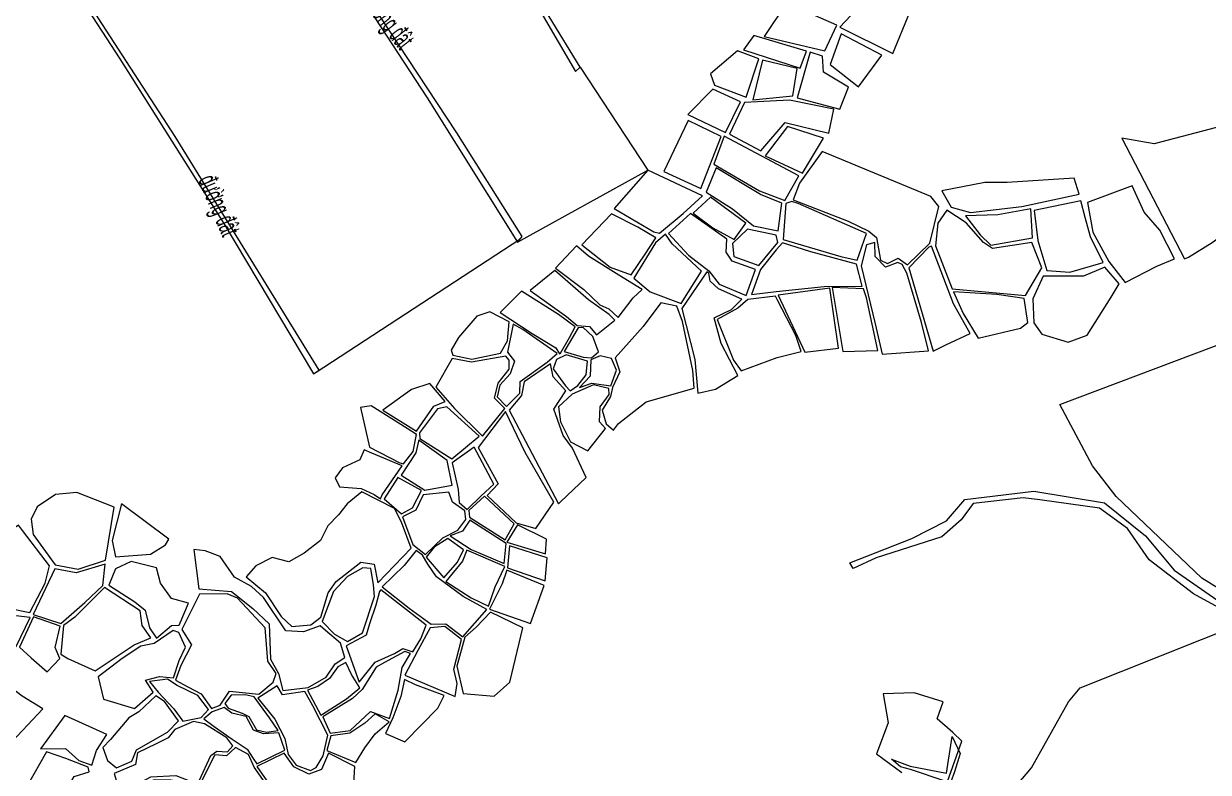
# Model space of a CAD drawing. Header units: metres. Extents: x 0 to 551036, y 0 to 1845929.
# Drawn here: x 547950.6 to 548304.8, y 1841852.5 to 1842076.3 of the extents above; entities that cross this region are included whole.
import ezdxf

# ---------------------------------------------------------------- set-up
doc = ezdxf.new("R2010")
doc.units = ezdxf.units.M
doc.header["$MEASUREMENT"] = 0
for name, color, linetype, lineweight in [('BD HH1 KEM TMB$0$duongdapcao', 7, 'Continuous', 0), ('BD HH1 KEM TMB$0$duongdat', 7, 'Continuous', 0), ('BD HH1 KEM TMB$0$ghichuthuyetminh', 7, 'Continuous', 0), ('BD HH1 KEM TMB$0$ranhgioithucvat', 7, 'Continuous', 0), ('Level 10', 7, 'Continuous', 0)]:
    doc.layers.add(name, color=color, linetype=linetype, lineweight=lineweight)
doc.styles.add('BD HH1 KEM TMB$0$ghichuduongdien', font='', dxfattribs={"height": 6})
doc.styles.get('BD HH1 KEM TMB$0$ghichuduongdien').set_extended_font_data('.VnArial Narrow')

msp = doc.modelspace()

# ---------------------------------------------------------------- linework, layer by layer
at = {"layer": 'BD HH1 KEM TMB$0$duongdapcao', "flags": 128}
for points in [[(548171.99724, 1842072.47823), (548190.12698, 1842068.23034), (548193.68582, 1842075.93569), (548178.7195, 1842082.4527), (548171.99724, 1842072.47823)], [(548203.67934, 1842084.16261), (548197.89173, 1842078.76403), (548194.64443, 1842075.3012), (548210.44954, 1842067.40227), (548215.50621, 1842079.79105), (548203.67934, 1842084.16261)], [(548184.66289, 1842068.09592), (548168.88175, 1842072.82774), (548165.80222, 1842068.53684), (548182.80558, 1842063.06298), (548184.66289, 1842068.09592)], [(548195.02788, 1842073.30092), (548191.70869, 1842064.13301), (548200.25231, 1842057.41167), (548207.13034, 1842066.91834), (548195.02788, 1842073.30092)], [(548170.41553, 1842065.79991), (548164.0168, 1842068.23034), (548155.95249, 1842061.3692), (548157.15075, 1842057.93325), (548166.59307, 1842054.31448), (548170.41553, 1842065.79991)], [(548189.47991, 1842066.66562), (548185.77728, 1842067.85395), (548181.84697, 1842054.20156), (548194.58452, 1842050.80863), (548197.23268, 1842057.32564), (548189.6956, 1842061.86389), (548189.47991, 1842066.66562)], [(548181.85895, 1842062.89091), (548171.45802, 1842065.46115), (548168.59417, 1842053.59395), (548180.52888, 1842054.73927), (548181.85895, 1842062.89091)], [(548164.87955, 1842052.96483), (548156.6355, 1842056.77718), (548149.14635, 1842049.20088), (548160.39804, 1842043.81305), (548164.87955, 1842052.96483)], [(548192.84704, 1842050.73872), (548179.60622, 1842053.50254), (548166.1617, 1842052.77663), (548161.60829, 1842043.33449), (548170.96673, 1842038.31768), (548178.25218, 1842046.7812), (548191.31326, 1842043.59259), (548192.84704, 1842050.73872)], [(548149.32608, 1842047.34041), (548141.98073, 1842032.1448), (548153.0407, 1842027.08498), (548159.10392, 1842042.62472), (548149.32608, 1842047.34041)], [(548298.82151, 1842006.51767), (548305.9392, 1842010.8731), (548320.4382, 1842021.46594), (548316.42401, 1842033.34389), (548309.13857, 1842045.75418), (548288.56437, 1842040.43625), (548278.96628, 1842042.07626), (548297.69514, 1842006.00685), (548298.82151, 1842006.51767)], [(548182.32628, 1842030.78978), (548160.00262, 1842042.72688), (548156.92308, 1842034.36016), (548170.58329, 1842026.33757), (548178.20425, 1842023.41781), (548182.32628, 1842030.78978)], [(548178.94717, 1842045.55523), (548172.30879, 1842036.85512), (548183.42868, 1842031.63936), (548189.7675, 1842042.0655), (548178.94717, 1842045.55523)], [(548180.62474, 1842023.66516), (548197.11286, 1842017.24493), (548203.30788, 1842014.30905), (548205.54864, 1842012.41094), (548206.79483, 1842005.61432), (548208.86783, 1842004.6357), (548212.01926, 1842006.21118), (548214.84716, 1842004.20015), (548221.53348, 1842010.72254), (548224.20561, 1842021.7079), (548221.80908, 1842024.64379), (548189.33612, 1842038.07034), (548182.5899, 1842028.66584), (548180.62474, 1842023.66516)], [(548137.24758, 1842032.49969), (548127.18216, 1842021.09492), (548138.99705, 1842014.1101), (548140.71057, 1842013.70682), (548147.80429, 1842019.53557), (548153.57992, 1842024.86425), (548137.24758, 1842032.49969)], [(548177.2696, 1842022.64352), (548170.88286, 1842025.21376), (548157.666, 1842033.24173), (548154.70629, 1842025.99343), (548162.54294, 1842020.97125), (548168.77391, 1842015.90604), (548176.14324, 1842014.38971), (548177.2696, 1842022.64352)], [(548264.63504, 1842030.1284), (548244.64799, 1842028.8379), (548237.9497, 1842028.79489), (548225.11629, 1842026.38596), (548227.90824, 1842021.43367), (548233.65991, 1842019.84744), (548248.98571, 1842021.638), (548266.21675, 1842025.38582), (548264.63504, 1842030.1284)], [(548155.95249, 1842024.49861), (548150.77598, 1842019.66999), (548156.67144, 1842015.30381), (548163.03423, 1842011.78183), (548166.55712, 1842016.65883), (548155.95249, 1842024.49861)], [(548279.90092, 1841998.91449), (548289.37919, 1842003.813), (548294.65155, 1842006.04987), (548290.31384, 1842014.63168), (548285.59268, 1842019.96573), (548281.99788, 1842027.80551), (548268.61327, 1842022.90699), (548270.29084, 1842014.03482), (548275.04795, 1842005.26481), (548279.90092, 1841998.91449)], [(548180.30121, 1842023.17047), (548178.50382, 1842022.57361), (548177.689, 1842011.75494), (548194.93202, 1842006.75426), (548199.78499, 1842005.60895), (548202.55298, 1842013.60466), (548182.20645, 1842022.57361), (548180.30121, 1842023.17047)], [(548251.76568, 1842020.982), (548241.80811, 1842019.15917), (548232.22199, 1842018.90107), (548236.60764, 1842013.22288), (548239.72313, 1842010.13644), (548252.24499, 1842012.29265), (548251.76568, 1842020.982)], [(548266.67209, 1842023.3748), (548252.72429, 1842020.50344), (548253.80273, 1842011.51297), (548256.51081, 1842002.48487), (548263.42479, 1842001.9848), (548273.33443, 1842004.89917), (548269.54792, 1842012.55613), (548267.91828, 1842018.34186), (548266.67209, 1842023.3748)], [(548117.48821, 1842010.19559), (548125.93597, 1842003.57104), (548132.21487, 1842001.18899), (548136.42078, 1842007.4264), (548139.66808, 1842012.31416), (548134.25192, 1842015.47588), (548126.31941, 1842019.49793), (548117.48821, 1842010.19559)], [(548150.02108, 1842019.53557), (548143.43063, 1842013.58315), (548149.36203, 1842007.15217), (548155.44921, 1842002.4311), (548158.51677, 1841998.40905), (548166.66497, 1841995.043), (548169.42097, 1842002.829), (548162.46395, 1842005.29158), (548160.62572, 1842007.95873), (548160.82942, 1842011.92701), (548150.02108, 1842019.53557)], [(548228.21979, 1841997.07553), (548250.10009, 1841995.05913), (548255.03694, 1842003.33982), (548252.01732, 1842010.85697), (548240.28631, 1842009.10404), (548237.6022, 1842010.89461), (548232.38975, 1842016.80939), (548226.56619, 1842020.51957), (548223.96595, 1842016.70185), (548223.27096, 1842009.92674), (548228.21979, 1841997.07553)], [(548167.06039, 1842014.88978), (548162.54294, 1842010.57199), (548162.89043, 1842006.74889), (548170.37958, 1842003.98507), (548176.05936, 1842010.8731), (548175.616, 1842013.13147), (548167.06039, 1842014.88978)], [(548142.47201, 1842013.43259), (548139.53627, 1842010.83546), (548132.99375, 1842000.27489), (548137.93059, 1841996.16143), (548147.24111, 1841992.61256), (548153.30432, 1842002.35044), (548144.50906, 1842010.53435), (548142.47201, 1842013.43259)], [(548177.53322, 1842010.81933), (548175.56807, 1842008.75453), (548170.94277, 1842002.829), (548168.22271, 1841995.37638), (548175.56807, 1841996.24746), (548189.93525, 1841997.76917), (548201.30678, 1841997.88209), (548199.61723, 1842004.45825), (548185.95702, 1842008.09853), (548177.53322, 1842010.81933)], [(548211.97133, 1842004.88842), (548208.28068, 1842003.52802), (548205.17717, 1842006.68436), (548205.06933, 1842010.9215), (548202.56496, 1842010.16333), (548200.98325, 1842003.90979), (548205.2251, 1841986.56335), (548207.2981, 1841977.54062), (548221.174, 1841978.51925), (548218.99316, 1841986.9989), (548214.64346, 1842001.73208), (548213.27744, 1842004.29156), (548211.97133, 1842004.88842)], [(548109.57967, 1842003.24841), (548118.11131, 1841996.87658), (548122.90436, 1841992.20928), (548125.52856, 1841991.04783), (548128.32052, 1841988.4991), (548132.83797, 1841994.33322), (548135.582, 1841996.83894), (548128.51224, 1842001.08683), (548119.46534, 1842006.8403), (548115.91848, 1842009.8891), (548109.57967, 1842003.24841)], [(548221.26986, 1842009.48582), (548215.27854, 1842003.32907), (548222.48011, 1841978.35794), (548226.2786, 1841980.25067), (548233.57603, 1841983.67049), (548228.55531, 1841992.60718), (548221.97684, 1842009.78156), (548221.26986, 1842009.48582)], [(548273.83771, 1842003.57104), (548267.43898, 1842000.81797), (548255.36047, 1842000.81797), (548252.36481, 1841994.0106), (548252.6524, 1841986.82683), (548255.02496, 1841983.47154), (548262.87359, 1841981.08949), (548268.51741, 1841983.23494), (548275.707, 1841994.52142), (548278.07956, 1841998.53272), (548273.83771, 1842003.57104)], [(548102.00664, 1841996.57009), (548112.91084, 1841988.78946), (548116.1102, 1841986.12243), (548119.80086, 1841985.7783), (548121.9098, 1841983.33173), (548127.31397, 1841987.63877), (548125.62442, 1841989.36481), (548119.48931, 1841993.73637), (548109.38794, 1842002.56552), (548102.00664, 1841996.57009)], [(548154.86206, 1842002.08159), (548147.37291, 1841991.12849), (548151.30322, 1841975.92212), (548152.2139, 1841965.87775), (548157.4623, 1841967.04458), (548164.12465, 1841971.11502), (548159.1878, 1841980.68083), (548157.01894, 1841988.35392), (548162.25535, 1841990.90803), (548165.33489, 1841993.97834), (548158.361, 1841997.01101), (548155.89257, 1841999.35003), (548155.41327, 1842001.7267), (548154.86206, 1842002.08159)], [(548111.08948, 1841977.75571), (548113.78557, 1841982.47678), (548115.47512, 1841985.64925), (548110.50233, 1841989.37019), (548099.4783, 1841996.36038), (548093.0556, 1841989.91865), (548102.67766, 1841983.64898), (548109.67553, 1841979.41185), (548110.77793, 1841977.58364), (548111.08948, 1841977.75571)], [(548191.67274, 1841997.26911), (548176.19117, 1841995.1828), (548184.14764, 1841978.0622), (548194.24901, 1841979.27204), (548191.67274, 1841997.26911)], [(548201.72617, 1841997.07553), (548192.35575, 1841997.41429), (548195.50718, 1841978.25577), (548205.94406, 1841978.59453), (548202.55298, 1841994.36011), (548201.72617, 1841997.07553)], [(548249.76458, 1841994.1504), (548241.54449, 1841995.31185), (548228.65117, 1841996.13992), (548231.46709, 1841989.64442), (548235.97256, 1841982.28858), (548248.63821, 1841985.27286), (548250.83104, 1841986.99352), (548249.76458, 1841994.1504)], [(548128.45232, 1841956.74748), (548136.76828, 1841963.23761), (548151.07555, 1841967.36182), (548150.63219, 1841972.6206), (548147.5886, 1841987.23549), (548145.91103, 1841991.85439), (548141.09401, 1841992.88679), (548135.7857, 1841985.76217), (548127.42182, 1841976.42219), (548128.84775, 1841972.22808), (548126.63096, 1841967.5554), (548126.09174, 1841964.80771), (548123.58737, 1841960.72652), (548124.76167, 1841956.64532), (548126.93053, 1841954.73108), (548128.45232, 1841956.74748)], [(548175.35238, 1841994.84405), (548167.10832, 1841993.8708), (548164.10068, 1841991.25216), (548157.92962, 1841987.85923), (548162.87845, 1841975.72855), (548165.16714, 1841972.52919), (548175.8916, 1841976.55662), (548183.03325, 1841978.30417), (548181.47551, 1841983.0575), (548176.03539, 1841993.62883), (548175.35238, 1841994.84405)], [(548078.92807, 1841977.20725), (548084.63181, 1841976.02967), (548093.1994, 1841977.84712), (548095.30834, 1841981.4874), (548095.7517, 1841987.18709), (548089.9521, 1841990.13373), (548086.10567, 1841988.90776), (548080.60564, 1841982.46602), (548078.48471, 1841978.73433), (548078.92807, 1841977.20725)], [(548096.98591, 1841986.44506), (548095.26041, 1841978.08909), (548097.41728, 1841975.38442), (548096.09919, 1841971.65273), (548092.94776, 1841968.2598), (548092.20484, 1841964.72168), (548094.96084, 1841961.87183), (548098.95106, 1841965.85087), (548099.04692, 1841969.29219), (548107.15917, 1841975.14245), (548110.1069, 1841977.74495), (548099.83778, 1841984.87495), (548096.98591, 1841986.44506)], [(548116.36184, 1841985.33738), (548112.19188, 1841978.30955), (548117.88364, 1841976.65341), (548120.39999, 1841976.44908), (548122.49695, 1841978.23964), (548120.74749, 1841982.82091), (548117.88364, 1841985.47718), (548116.36184, 1841985.33738)], [(548094.76912, 1841976.86311), (548084.48802, 1841975.14245), (548078.78428, 1841976.22324), (548073.8714, 1841967.66832), (548079.41936, 1841961.23196), (548087.83117, 1841952.97278), (548094.46955, 1841961.23196), (548091.37803, 1841964.37755), (548092.5044, 1841968.85127), (548095.79963, 1841972.98087), (548095.7517, 1841975.68016), (548094.76912, 1841976.86311)], [(548112.86291, 1841977.27177), (548109.89121, 1841975.9275), (548108.9326, 1841973.10454), (548112.58731, 1841967.99632), (548113.96531, 1841966.54989), (548116.33787, 1841968.09848), (548118.78233, 1841971.34086), (548119.23767, 1841975.40593), (548112.86291, 1841977.27177)], [(548120.20827, 1841975.79308), (548119.96861, 1841970.9322), (548116.82916, 1841967.52314), (548120.44792, 1841968.8674), (548126.13967, 1841968.03934), (548127.88914, 1841972.6905), (548126.37933, 1841976.16947), (548122.96427, 1841977.0298), (548120.20827, 1841975.79308)], [(548111.08948, 1841933.37334), (548118.83026, 1841940.57862), (548114.7322, 1841949.35401), (548111.89231, 1841953.14484), (548109.10036, 1841961.07065), (548112.70713, 1841966.56064), (548108.96855, 1841970.71174), (548108.1058, 1841974.58323), (548100.26915, 1841969.27068), (548099.46632, 1841965.13034), (548095.72773, 1841960.80717), (548110.52629, 1841932.79262), (548111.08948, 1841933.37334)], [(548068.08378, 1841954.49986), (548073.28425, 1841961.93636), (548076.67533, 1841963.36666), (548072.02607, 1841968.70609), (548066.57397, 1841966.95854), (548058.01836, 1841960.78566), (548068.08378, 1841954.49986)], [(548125.60046, 1841967.25966), (548120.97516, 1841968.34045), (548114.58841, 1841965.539), (548110.50233, 1841961.80193), (548111.13741, 1841957.23142), (548114.14505, 1841951.33277), (548119.26164, 1841948.62272), (548124.61788, 1841955.26341), (548122.8085, 1841957.27443), (548122.95229, 1841961.74816), (548125.66037, 1841965.43683), (548125.60046, 1841967.25966)], [(548064.22537, 1841944.71359), (548067.12517, 1841948.41839), (548068.03585, 1841953.46747), (548065.27984, 1841955.32256), (548054.55538, 1841962.07616), (548051.32007, 1841961.60298), (548054.04012, 1841949.69276), (548063.13495, 1841945.00395), (548064.22537, 1841944.71359)], [(548077.09473, 1841961.7858), (548074.33872, 1841961.15668), (548068.92256, 1841953.9998), (548069.05437, 1841952.32753), (548078.66445, 1841946.25143), (548086.76472, 1841952.98891), (548077.09473, 1841961.7858)], [(548089.22116, 1841935.26607), (548097.86064, 1841927.0284), (548103.72015, 1841925.36688), (548109.12432, 1841933.28731), (548100.56872, 1841948.14416), (548094.66128, 1841960.36087), (548086.46515, 1841949.60135), (548092.44449, 1841938.73966), (548089.22116, 1841935.26607)], [(548068.64696, 1841951.50483), (548067.91602, 1841947.96134), (548063.51839, 1841941.33141), (548070.52824, 1841936.85769), (548078.7004, 1841938.31487), (548077.21455, 1841945.75137), (548068.74283, 1841951.75756), (548068.64696, 1841951.50483)], [(548057.8506, 1841935.44889), (548063.81796, 1841944.06834), (548054.72314, 1841947.91295), (548052.43445, 1841948.89695), (548051.10438, 1841945.91806), (548045.92788, 1841943.48762), (548043.78298, 1841940.56787), (548045.00521, 1841937.87933), (548051.5717, 1841937.33087), (548055.39416, 1841935.56181), (548057.31139, 1841934.21217), (548057.8506, 1841935.44889)], [(548085.31482, 1841949.67663), (548078.78428, 1841944.99858), (548080.48581, 1841937.02975), (548080.80934, 1841933.15826), (548083.24182, 1841931.08809), (548087.42376, 1841935.13702), (548091.21028, 1841938.60524), (548085.31482, 1841949.67663)], [(548063.62624, 1841929.72769), (548066.90948, 1841931.5075), (548069.5217, 1841936.74477), (548062.46392, 1841940.61626), (548058.43775, 1841934.26594), (548063.62624, 1841929.72769)], [(547977.69872, 1841931.73871), (547966.49495, 1841936.12103), (547960.20406, 1841935.49191), (547954.70403, 1841931.84625), (547952.85871, 1841928.14683), (547953.43387, 1841923.60858), (547960.04829, 1841914.46755), (547966.97426, 1841913.25233), (547975.11047, 1841915.89785), (547977.69872, 1841931.73871)], [(548034.53239, 1841917.98954), (548029.87114, 1841915.42467), (548024.97024, 1841916.6614), (548020.08132, 1841914.19332), (548017.13359, 1841910.91331), (548022.93319, 1841906.11696), (548027.63038, 1841899.03535), (548030.81777, 1841896.08872), (548036.47357, 1841896.51888), (548039.50518, 1841898.84178), (548041.698, 1841906.15997), (548044.07057, 1841909.5314), (548051.43989, 1841915.27949), (548055.38218, 1841914.72028), (548056.52053, 1841909.16576), (548066.50207, 1841919.522), (548063.60227, 1841927.308), (548061.46936, 1841931.34619), (548051.72748, 1841936.37913), (548047.30588, 1841932.77111), (548044.7416, 1841929.44808), (548041.55421, 1841926.21646), (548039.34941, 1841921.78037), (548034.53239, 1841917.98954)], [(548066.95741, 1841920.55978), (548070.77987, 1841917.60776), (548075.96836, 1841922.56543), (548080.47383, 1841924.86144), (548082.87036, 1841928.01778), (548082.57079, 1841930.64179), (548078.82023, 1841933.20665), (548077.74179, 1841936.22857), (548070.04893, 1841935.4704), (548067.84413, 1841930.90527), (548063.90184, 1841928.86736), (548066.95741, 1841920.55978)], [(547994.01908, 1841922.22129), (547979.8556, 1841932.73347), (547977.09959, 1841921.80188), (547978.10613, 1841916.94101), (547988.56698, 1841917.67767), (547993.06047, 1841920.47912), (547994.01908, 1841922.22129)], [(548088.40634, 1841935.08325), (548083.72113, 1841930.8031), (548083.90087, 1841928.73293), (548094.54145, 1841921.93631), (548097.23755, 1841926.75417), (548088.40634, 1841935.08325)], [(547949.04823, 1841926.37239), (547940.13314, 1841920.18876), (547932.56011, 1841917.20448), (547933.18321, 1841914.17719), (547942.56562, 1841910.81114), (547944.00353, 1841904.29413), (547946.13644, 1841901.50881), (547952.48724, 1841900.28821), (547957.11254, 1841908.99369), (547958.3827, 1841914.20408), (547950.25847, 1841924.73239), (547949.04823, 1841926.37239)], [(548084.03267, 1841927.84571), (548081.81589, 1841924.62484), (548078.11325, 1841923.18917), (548084.39215, 1841919.14023), (548094.31378, 1841914.91923), (548094.84102, 1841920.8824), (548084.03267, 1841927.84571)], [(548098.24409, 1841926.49607), (548095.0567, 1841921.31794), (548106.64392, 1841917.79058), (548106.90754, 1841922.23205), (548098.24409, 1841926.49607)], [(548077.4542, 1841922.39874), (548073.36812, 1841919.79086), (548070.9716, 1841916.83347), (548076.27991, 1841910.60681), (548080.33004, 1841915.30638), (548082.11545, 1841919.0058), (548077.4542, 1841922.39874)], [(548039.28949, 1841896.26078), (548034.3167, 1841894.45946), (548029.02037, 1841894.72832), (548022.31009, 1841904.77807), (548018.7872, 1841908.03657), (548013.64664, 1841910.79501), (548009.38082, 1841917.00015), (548004.85138, 1841918.73157), (548001.48426, 1841919.11872), (548003.03002, 1841907.3268), (548012.80786, 1841906.55788), (548019.11073, 1841901.40664), (548024.02361, 1841896.86301), (548024.45498, 1841886.32395), (548026.8635, 1841881.99003), (548028.12167, 1841876.88719), (548035.73065, 1841877.84968), (548041.02698, 1841880.88235), (548043.72307, 1841884.92591), (548046.65882, 1841886.80251), (548045.31676, 1841891.08804), (548040.88319, 1841894.88963), (548039.28949, 1841896.26078)], [(548068.01188, 1841918.77997), (548064.39313, 1841914.29549), (548057.81466, 1841907.90215), (548065.87897, 1841901.58946), (548072.40951, 1841896.71783), (548076.89102, 1841896.8899), (548081.89976, 1841893.01841), (548089.08935, 1841901.19694), (548082.03157, 1841905.06843), (548074.01519, 1841910.90255), (548071.4509, 1841914.73103), (548069.88118, 1841917.43032), (548068.01188, 1841918.77997)], [(548083.12199, 1841918.87675), (548081.85183, 1841915.61287), (548076.80714, 1841909.52065), (548084.38017, 1841904.60062), (548089.6046, 1841902.12179), (548091.61769, 1841907.90752), (548094.48154, 1841914.00512), (548083.12199, 1841918.87675)], [(548095.89549, 1841920.2264), (548095.23644, 1841913.65561), (548106.56004, 1841909.74111), (548107.12322, 1841916.56999), (548095.89549, 1841920.2264)], [(547974.97866, 1841914.69877), (547966.31521, 1841912.11239), (547959.92846, 1841913.27384), (547953.52973, 1841899.70211), (547961.77379, 1841897.0082), (547968.96337, 1841903.29399), (547974.29565, 1841908.3108), (547974.97866, 1841914.69877)], [(547990.31644, 1841913.60722), (547982.75539, 1841915.47844), (547978.10613, 1841913.27922), (547976.11701, 1841908.38071), (547983.91771, 1841903.48219), (547986.94932, 1841900.99261), (547988.2075, 1841895.68006), (547990.31644, 1841892.60975), (547994.84588, 1841896.34144), (547997.13456, 1841896.46511), (547999.95048, 1841903.02514), (547994.88183, 1841904.43393), (547991.56264, 1841909.00982), (547990.31644, 1841913.60722)], [(548055.22641, 1841908.50438), (548054.43555, 1841913.38138), (548052.05101, 1841913.57496), (548047.47364, 1841911.03698), (548043.27971, 1841906.54175), (548039.82871, 1841897.57817), (548043.54333, 1841893.79808), (548047.40174, 1841891.59348), (548051.94316, 1841894.20674), (548055.53795, 1841905.05767), (548055.22641, 1841908.50438)], [(548095.11662, 1841912.91358), (548093.6787, 1841908.82163), (548089.89219, 1841901.25071), (548102.17439, 1841896.93829), (548106.22453, 1841908.34307), (548095.11662, 1841912.91358)], [(547974.82289, 1841907.73008), (547965.94375, 1841898.85791), (547962.56464, 1841896.3737), (547961.77379, 1841887.81878), (547963.88273, 1841886.47451), (547972.01895, 1841882.77508), (547983.64211, 1841890.53958), (547988.61491, 1841892.65277), (547986.01467, 1841896.40059), (547985.43951, 1841900.75064), (547974.82289, 1841907.73008)], [(548011.44184, 1841905.82122), (548003.20976, 1841905.70292), (547997.94938, 1841895.1316), (548000.86116, 1841890.57722), (547997.64982, 1841884.43122), (547996.02018, 1841880.04891), (547999.75876, 1841878.00562), (548003.72502, 1841875.95695), (548006.76861, 1841871.52087), (548009.40479, 1841872.5694), (548012.14881, 1841876.7205), (548020.92011, 1841875.78489), (548025.18593, 1841879.46281), (548026.12057, 1841881.9739), (548023.60422, 1841885.71634), (548022.7894, 1841895.64242), (548014.60525, 1841904.52534), (548011.44184, 1841905.82122)], [(548056.99984, 1841906.56325), (548055.87347, 1841902.42829), (548054.06409, 1841896.85226), (548052.99763, 1841893.47008), (548047.05425, 1841890.28685), (548050.91266, 1841879.4413), (548055.66976, 1841885.35608), (548061.48134, 1841887.99084), (548064.00968, 1841889.52869), (548066.99336, 1841888.50167), (548069.35394, 1841892.40004), (548070.95961, 1841896.47049), (548057.44319, 1841907.04181), (548056.99984, 1841906.56325)], [(547952.57112, 1841898.79876), (547944.93818, 1841899.61608), (547929.89997, 1841901.48192), (547928.33024, 1841893.03454), (547933.53071, 1841890.01262), (547940.38478, 1841889.26521), (547948.36522, 1841890.04489), (547952.57112, 1841898.79876)], [(547953.56568, 1841898.96007), (547949.43167, 1841889.92659), (547952.84672, 1841886.72723), (547957.69969, 1841882.46859), (547961.49819, 1841886.47451), (547960.09622, 1841889.79754), (547961.58207, 1841896.14786), (547953.56568, 1841898.96007)], [(548090.21572, 1841900.30972), (548085.9499, 1841895.81986), (548082.52286, 1841892.88398), (548080.13832, 1841884.24302), (548082.01959, 1841876.04836), (548091.3301, 1841875.27406), (548095.99135, 1841879.42517), (548099.86174, 1841895.71232), (548090.21572, 1841900.30972)], [(547995.36113, 1841894.8735), (547989.69334, 1841890.95899), (547985.65519, 1841890.14167), (547980.04732, 1841886.5229), (547972.91765, 1841881.03291), (547974.48737, 1841874.37072), (547983.7859, 1841871.51011), (547989.39378, 1841876.414), (547987.05716, 1841879.979), (547991.21514, 1841881.14583), (547995.42105, 1841880.73717), (547997.17051, 1841885.9368), (547998.97989, 1841889.91046), (547997.00275, 1841894.29277), (547995.36113, 1841894.8735)], [(548072.13391, 1841895.68544), (548068.47921, 1841888.86731), (548064.6208, 1841881.50072), (548079.61108, 1841875.12351), (548080.24616, 1841879.03264), (548079.26358, 1841883.28053), (548081.48037, 1841892.22798), (548076.54352, 1841896.02957), (548072.13391, 1841895.68544)], [(547945.72903, 1841860.04619), (547956.35764, 1841871.40257), (547950.22252, 1841875.20416), (547942.05036, 1841881.42006), (547938.16799, 1841885.96906), (547937.38912, 1841888.5178), (547932.1527, 1841889.72764), (547928.2224, 1841892.44844), (547926.1494, 1841884.63017), (547928.56989, 1841879.45205), (547933.59062, 1841874.16639), (547935.48388, 1841870.1067), (547939.19849, 1841868.85384), (547941.45123, 1841863.24017), (547945.72903, 1841860.04619)], [(548042.26119, 1841864.18116), (548048.25251, 1841864.98235), (548054.35167, 1841870.63903), (548060.01946, 1841868.54197), (548062.63168, 1841876.98397), (548063.77003, 1841883.83437), (548066.25044, 1841887.97471), (548064.6208, 1841888.63609), (548058.49767, 1841885.32382), (548056.01726, 1841883.88814), (548051.8473, 1841877.26896), (548048.9475, 1841874.55891), (548040.1163, 1841869.04204), (548042.26119, 1841864.18116)], [(548039.99647, 1841869.88086), (548047.13812, 1841874.45675), (548051.16429, 1841877.76365), (548048.68388, 1841881.72118), (548046.98235, 1841885.27542), (548044.51393, 1841883.97955), (548042.09343, 1841880.48445), (548038.57054, 1841878.10241), (548035.44307, 1841876.98935), (548039.46923, 1841869.60125), (548039.99647, 1841869.88086)], [(547998.17705, 1841867.75692), (548003.67709, 1841868.82158), (548005.92982, 1841871.19824), (548002.73046, 1841875.45689), (547996.54741, 1841878.40352), (547993.63563, 1841880.32851), (547988.21948, 1841879.59185), (547990.84368, 1841876.47853), (547995.48096, 1841871.44559), (547998.17705, 1841867.75692)], [(548064.52494, 1841880.25861), (548063.43452, 1841875.11813), (548061.01402, 1841868.78931), (548058.78525, 1841864.09513), (548064.57287, 1841861.57328), (548074.41061, 1841871.65529), (548076.33982, 1841875.41387), (548067.73628, 1841878.57559), (548064.52494, 1841880.25861)], [(548020.20115, 1841865.20818), (548023.22077, 1841864.43926), (548026.7197, 1841864.98772), (548024.09551, 1841868.75167), (548019.53012, 1841875.01597), (548016.88196, 1841875.66121), (548012.712, 1841875.48915), (548010.74684, 1841873.01569), (548011.78933, 1841871.67143), (548015.95929, 1841870.1766), (548017.98436, 1841869.12807), (548020.20115, 1841865.20818)], [(548026.40815, 1841878.339), (548020.62054, 1841874.62882), (548025.77307, 1841868.32689), (548028.68486, 1841862.62181), (548029.75131, 1841857.82546), (548032.06396, 1841854.63148), (548036.37771, 1841853.03987), (548038.12718, 1841853.91633), (548040.12828, 1841857.38454), (548041.60214, 1841863.60582), (548037.13262, 1841872.3113), (548034.70014, 1841876.61833), (548027.98986, 1841875.62357), (548026.40815, 1841878.339)], [(547990.17265, 1841875.31708), (547985.05606, 1841870.59063), (547982.07238, 1841868.70866), (547976.6083, 1841862.32069), (547974.28367, 1841859.91714), (547975.73357, 1841856.02414), (547978.39371, 1841853.79266), (547982.99505, 1841855.76067), (547984.39702, 1841859.21812), (547993.68356, 1841864.50916), (547996.91888, 1841867.88059), (547992.71297, 1841873.65557), (547990.17265, 1841875.31708)], [(547962.90016, 1841869.41305), (547955.67463, 1841859.44934), (547963.17576, 1841859.58376), (547967.09408, 1841855.97575), (547971.01241, 1841854.56696), (547972.42636, 1841859.00304), (547975.51788, 1841863.77788), (547962.90016, 1841869.41305)], [(548020.30899, 1841854.99174), (548028.70882, 1841859.13209), (548026.87548, 1841864.22956), (548022.28613, 1841863.93919), (548019.30245, 1841865.09526), (548017.16954, 1841869.17646), (548012.9157, 1841870.1766), (548010.61503, 1841871.82198), (548007.00826, 1841870.5745), (548004.4919, 1841868.4398), (548007.63136, 1841866.2137), (548012.97561, 1841862.36371), (548017.42117, 1841859.39557), (548019.24254, 1841856.57798), (548020.30899, 1841854.99174)], [(548049.97801, 1841855.40578), (548052.57824, 1841859.7397), (548055.75364, 1841863.93919), (548059.86369, 1841867.51495), (548055.70571, 1841869.92925), (548052.62617, 1841867.20308), (548048.1926, 1841864.12201), (548042.46489, 1841863.40686), (548041.31456, 1841858.98691), (548049.97801, 1841855.40578)], [(548001.44831, 1841867.70852), (547995.78052, 1841865.28346), (547993.79141, 1841862.7885), (547990.28049, 1841860.99256), (547984.64865, 1841858.33628), (547984.02555, 1841854.82505), (547977.66277, 1841852.13114), (547978.32182, 1841850.09861), (547981.56911, 1841847.32941), (547988.63887, 1841851.11487), (547996.09207, 1841851.46438), (548001.54418, 1841849.43723), (548003.12588, 1841849.93192), (548006.57688, 1841857.48671), (548008.33833, 1841858.74494), (548011.59761, 1841858.63202), (548013.17932, 1841860.35806), (548011.36994, 1841862.74011), (548004.74354, 1841866.96111), (548001.44831, 1841867.70852)], [(548024.68265, 1841847.92089), (548029.28399, 1841841.66198), (548034.81997, 1841839.84453), (548044.37013, 1841842.06526), (548047.68933, 1841843.88271), (548049.30698, 1841849.13611), (548049.66646, 1841854.19056), (548041.78188, 1841858.14809), (548039.72087, 1841853.34098), (548035.87444, 1841851.8838), (548031.39293, 1841854.14754), (548028.48115, 1841858.14809), (548020.34494, 1841854.23358), (548024.68265, 1841847.92089)]]:
    msp.add_lwpolyline(points, close=True, dxfattribs=at)
for points in [[(548224.08294, 1841842.17193), (548231.09368, 1841861.7888), (548228.36406, 1841864.3758), (548223.68156, 1841868.44455), (548225.51377, 1841873.53062), (548216.86179, 1841876.27691), (548207.59908, 1841875.97177), (548209.02452, 1841867.22398), (548205.56349, 1841857.96753), (548213.19738, 1841852.37281)], [(547951.28404, 1841845.01105), (547963.69101, 1841847.6144), (547965.72806, 1841851.22779), (547970.20957, 1841852.62045), (547969.95793, 1841853.98085), (547963.22369, 1841856.62637), (547957.46004, 1841858.63202), (547951.60053, 1841848.25965), (547950.67786, 1841845.81577)], [(548005.77405, 1841837.93029), (548009.8122, 1841838.88203), (548013.92224, 1841842.59759), (548017.56497, 1841842.95248), (548022.87328, 1841849.36195), (548019.55408, 1841853.95397), (548017.85255, 1841857.83084), (548014.00612, 1841859.88488), (548011.27408, 1841857.35228), (548007.75118, 1841857.66953), (548003.23373, 1841848.65217), (547994.59424, 1841850.0771), (547989.60946, 1841850.19539), (547986.24234, 1841848.77047), (547986.7576, 1841846.91), (547986.67372, 1841843.74291), (547989.05826, 1841840.73712), (547999.35135, 1841841.45227), (548005.77405, 1841837.93029)]]:
    msp.add_lwpolyline(points, dxfattribs=at)
at = {"layer": 'BD HH1 KEM TMB$0$duongdat', "flags": 128}
for points in [[(548039.7246, 1842186.14312), (548047.82113, 1842171.85193), (548070.21669, 1842136.89019), (548100.0295, 1842088.73312), (548115.58297, 1842062.05746), (548117.04485, 1842063.28881), (548107.72236, 1842078.52744), (548084.60784, 1842117.21548), (548057.10768, 1842161.34512), (548041.63809, 1842187.25186)], [(547999.60891, 1842165.8755), (548017.02575, 1842138.22909), (548031.11733, 1842115.61849), (548071.29513, 1842054.15317), (548098.28003, 1842011.02904), (548099.682, 1842012.73895), (548080.16228, 1842043.72164), (548048.13268, 1842092.35727), (548020.7883, 1842133.97582), (548006.24137, 1842158.91469), (548001.64173, 1842166.72104)], [(547945.83688, 1842117.5865), (547979.42422, 1842065.80528), (548010.44728, 1842016.56742), (548037.30038, 1841971.62584), (548038.942, 1841972.67437), (547995.93612, 1842042.62063), (547972.90611, 1842078.12572), (547952.16371, 1842111.75238), (547943.71595, 1842127.34589)], [(548311.10995, 1841900.00239), (548300.37215, 1841905.79678), (548287.04844, 1841916.04873), (548280.60551, 1841925.34854), (548272.28552, 1841931.42985), (548254.39357, 1841933.9154), (548249.41916, 1841934.557), (548234.49534, 1841932.87319), (548230.85665, 1841927.97011), (548225.07949, 1841922.91869), (548205.50248, 1841916.58433), (548198.65878, 1841913.39816), (548197.57968, 1841915.10558), (548216.1057, 1841922.38514), (548226.53724, 1841927.68755), (548232.02309, 1841934.06836), (548252.61699, 1841936.58496), (548273.74028, 1841933.00921), (548286.03992, 1841923.21588), (548294.52859, 1841912.86846), (548315.5131, 1841898.32295)]]:
    msp.add_lwpolyline(points, dxfattribs=at)
at = {"layer": 'BD HH1 KEM TMB$0$ranhgioithucvat', "flags": 128}
for points in [[(548117.04485, 1842063.28881), (548137.24758, 1842032.49969)], [(548098.28003, 1842011.02904), (548137.24758, 1842032.49969)], [(548038.12119, 1841972.15011), (548098.98102, 1842011.88399)]]:
    msp.add_lwpolyline(points, dxfattribs=at)
at = {"layer": 'Level 10', "color": 5, "linetype": 'Continuous', "lineweight": 0, "flags": 128}
for points in [[(548319.35, 1841900.26), (548302.88, 1841910.51), (548277.26, 1841934.92), (548270.18, 1841944.15), (548260.37, 1841962.47), (548364.19, 1842001.61)], [(548261.09, 1841809.1), (548262.92, 1841810.3), (548265.63, 1841812.71), (548269.56, 1841817.2), (548273.11, 1841820.6), (548271.5, 1841823.51), (548266.53, 1841828.85), (548250.18, 1841846.85), (548247.65, 1841848.77), (548251.91, 1841853.77), (548262.96, 1841873.59), (548266.51, 1841877.76), (548315.01, 1841897.06), (548315.77, 1841890.6), (548318.3, 1841877.13), (548322.3, 1841869.19), (548327.85, 1841861.01), (548340.3, 1841845.67), (548355.17, 1841818.97), (548364.16, 1841803.73), (548382.1023, 1841784.0383), (548399.75, 1841764.67), (548405.15, 1841757.52), (548409.59, 1841751.35)], [(548226.63, 1841832.67), (548224.92, 1841835.94), (548224.28, 1841838.59), (548221.81, 1841840.23), (548224.19, 1841847.08), (548225.78, 1841849.89), (548215.72, 1841853.3), (548212.75, 1841854.06), (548210.08, 1841856.44), (548215.69, 1841854.28), (548226.48, 1841852.19), (548228.21, 1841863.13), (548230.59, 1841858.12), (548228.94, 1841852.65), (548226.7, 1841846.62), (548225.52, 1841842.7), (548228.82, 1841834.95), (548244.61, 1841824.46), (548254.13, 1841816.36), (548261.09, 1841809.1)]]:
    msp.add_lwpolyline(points, dxfattribs=at)

# ---------------------------------------------------------------- texts
at = {"layer": 'BD HH1 KEM TMB$0$ghichuthuyetminh', "linetype": 'ByBlock', "style": 'BD HH1 KEM TMB$0$ghichuduongdien', "width": 0.6}
for rotation, p in [(308.1915683, (548051.46295, 1842083.04398)), (293.0642903, (548002.715, 1842029.64044))]:
    msp.add_text('®\xadêng ®©t', height=6, rotation=rotation, dxfattribs=at).set_placement(p)

doc.saveas('drawing.dxf')
